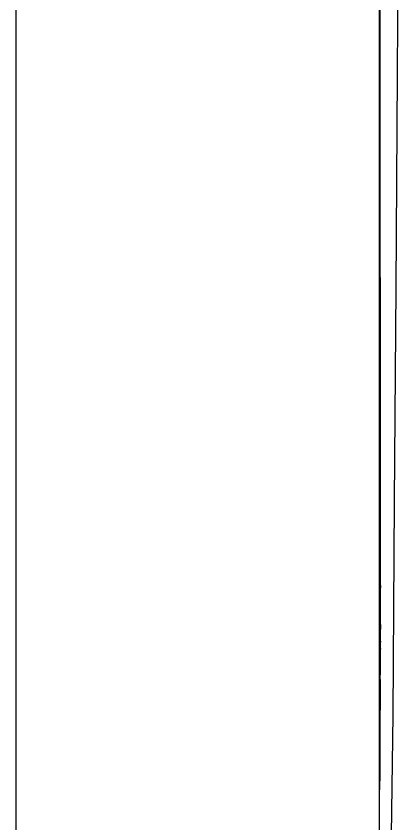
# Model space of a CAD drawing. Header units: millimetres. Extents: x 1291 to 5660, y 748 to 2981.
# Drawn here: x 2358.1 to 2390.9, y 2790.3 to 2858.6 of the extents above; entities that cross this region are included whole.
import ezdxf

# ---------------------------------------------------------------- set-up
doc = ezdxf.new("R2010")
doc.units = ezdxf.units.MM

msp = doc.modelspace()

# ---------------------------------------------------------------- linework, layer by layer
for points in [[(2389.606, 2771.047), (2389.994, 2799.447), (2390.119, 2817.524), (2390.25, 2835.6), (2390.366, 2853.672), (2390.482, 2871.749), (2390.7, 2907.898), (2390.894, 2944.047), (2390.903, 2950.798), (2390.903, 2957.55), (2390.899, 2957.642), (2390.889, 2957.734), (2390.879, 2957.777), (2390.865, 2957.821), (2390.86, 2957.845), (2390.855, 2957.869), (2390.845, 2957.888), (2390.836, 2957.913), (2390.797, 2958), (2390.753, 2958.082), (2390.652, 2958.218)], [(2388.846, 2770.359), (2388.851, 2891.113), (2388.837, 2891.2), (2388.822, 2891.244), (2388.813, 2891.287), (2388.803, 2891.312), (2388.798, 2891.331), (2388.788, 2891.35)], [(2388.856, 2792.947), (2388.885, 2799.021), (2388.919, 2805.1), (2388.909, 2867.935), (2388.905, 2867.989)], [(2358.138, 2691.77), (2358.138, 2710.98), (2358.133, 2715.205), (2358.133, 2780.281), (2358.128, 2785.987), (2358.128, 2840.847), (2358.123, 2847.274), (2358.123, 2861.363)], [(2388.934, 2810.695), (2388.938, 2810.782)], [(2388.938, 2810.424), (2388.934, 2810.24)], [(2388.909, 2807.515), (2388.934, 2808.333)], [(2388.929, 2808.28), (2388.934, 2808.371)], [(2388.929, 2807.137), (2388.924, 2806.736)], [(2388.924, 2806.852), (2388.929, 2806.949)], [(2388.905, 2805.918), (2388.909, 2806.319)], [(2388.919, 2805.685), (2388.924, 2805.879)], [(2388.924, 2805.719), (2388.919, 2805.618)], [(2388.919, 2805.105), (2388.914, 2804.916), (2388.914, 2804.354), (2388.909, 2803.982), (2388.909, 2803.232), (2388.905, 2802.859)], [(2388.905, 2802.486), (2388.9, 2802.114), (2388.895, 2800.613), (2388.885, 2799.118), (2388.88, 2797.622), (2388.861, 2794.631), (2388.856, 2793.136)]]:
    msp.add_lwpolyline(points)

doc.saveas('drawing.dxf')
